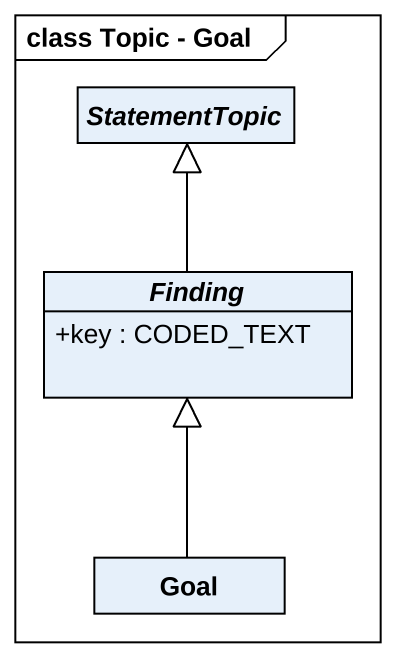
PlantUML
@startuml
mainframe class Topic - Goal
hide circle
hide empty members
skinparam classAttributeIconSize 0
abstract class StatementTopic
abstract class Finding {
  +key : CODED_TEXT
}
class Goal
Finding -up-|> StatementTopic
Goal -up-|> Finding
@enduml
